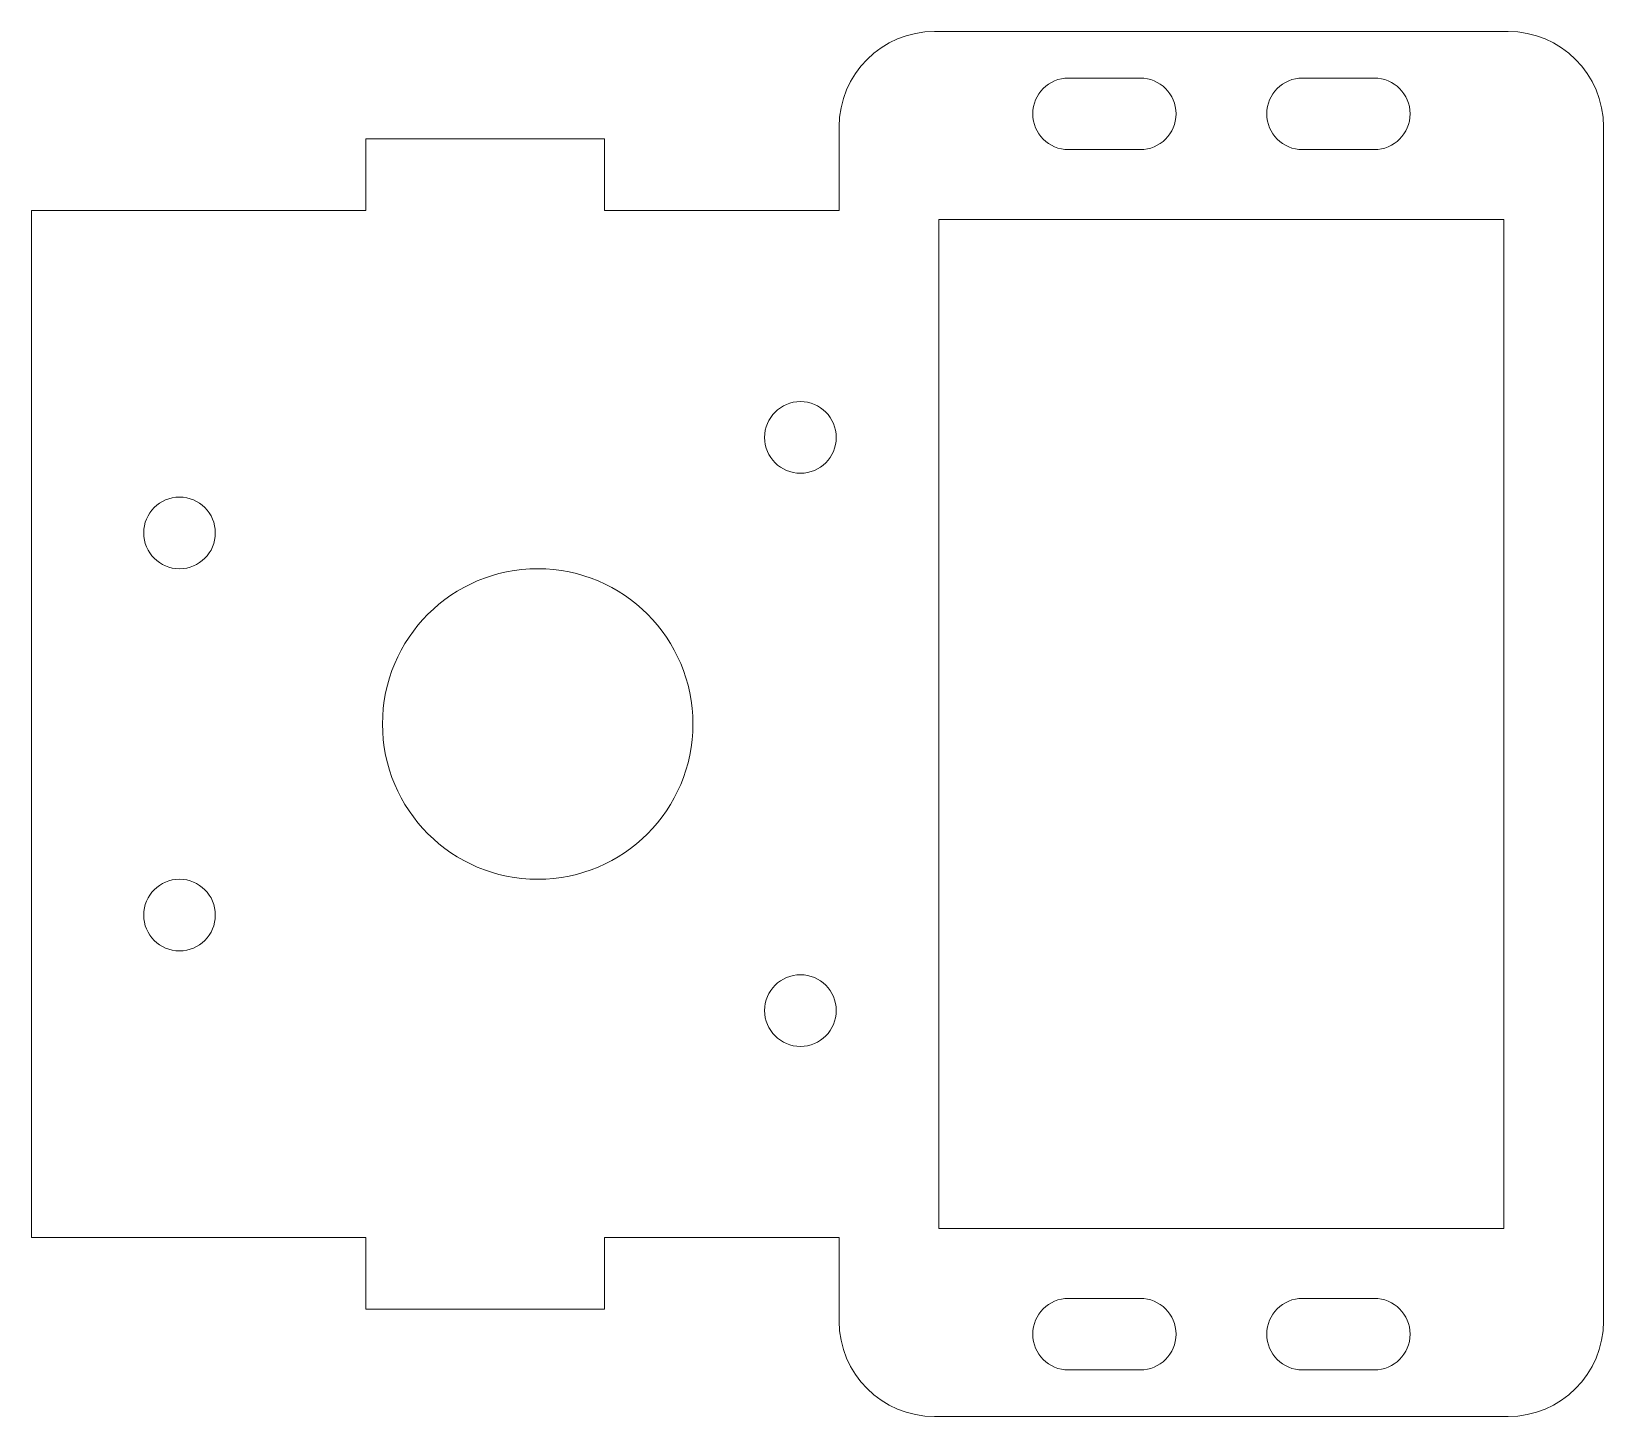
# Model space of a CAD drawing. Header units: millimetres. Extents: x -21.2 to 44.6, y -29 to 29.
import ezdxf

# ---------------------------------------------------------------- set-up
doc = ezdxf.new("R2010")
doc.units = ezdxf.units.MM

msp = doc.modelspace()

# ---------------------------------------------------------------- linework, layer by layer
at = {"color": 7, "linetype": 'Continuous', "lineweight": 15}
for p, q in [((40.63, 29), (16.62, 29)), ((25.229, 27.05), (22.229, 27.05)), ((35.029, 27.05), (32.029, 27.05)), ((-7.2, 24.5), (-7.2, 21.5)), ((2.8, 24.5), (-7.2, 24.5)), ((2.8, 21.5), (2.8, 24.5)), ((12.62, 25), (12.62, 21.5)), ((44.63, -25), (44.63, 25)), ((22.229, 24.05), (25.229, 24.05)), ((32.029, 24.05), (35.029, 24.05)), ((-21.2, 21.5), (-21.2, -21.5)), ((-7.2, 21.5), (-21.2, 21.5)), ((12.62, 21.5), (2.8, 21.5)), ((40.45, 21.125), (16.8, 21.125)), ((16.8, 21.125), (16.8, -21.125)), ((40.45, -21.125), (40.45, 21.125)), ((-21.2, -21.5), (-7.2, -21.5)), ((-7.2, -21.5), (-7.2, -24.5)), ((2.8, -21.5), (12.62, -21.5)), ((2.8, -24.5), (2.8, -21.5)), ((12.62, -21.5), (12.62, -25)), ((16.8, -21.125), (40.45, -21.125)), ((25.229, -24.05), (22.229, -24.05)), ((35.029, -24.05), (32.029, -24.05)), ((-7.2, -24.5), (2.8, -24.5)), ((22.229, -27.05), (25.229, -27.05)), ((32.029, -27.05), (35.029, -27.05)), ((16.62, -29), (40.63, -29))]:
    msp.add_line(p, q, dxfattribs=at)
for centre, radius in [((11, 12), 1.5), ((-15, 8), 1.5), ((0, 0), 6.5), ((-15, -8), 1.5), ((11, -12), 1.5)]:
    msp.add_circle(centre, radius, dxfattribs=at)
for centre, radius, start, end in [((16.62, 25), 4, 90, 180), ((40.63, 25), 4, 0, 90), ((22.229, 25.55), 1.5, 90, 270), ((25.229, 25.55), 1.5, 270, 90), ((32.029, 25.55), 1.5, 90, 270), ((35.029, 25.55), 1.5, 270, 90), ((22.229, -25.55), 1.5, 90, 270), ((25.229, -25.55), 1.5, 270, 90), ((32.029, -25.55), 1.5, 90, 270), ((35.029, -25.55), 1.5, 270, 90), ((16.62, -25), 4, 180, 270), ((40.63, -25), 4, 270, 0)]:
    msp.add_arc(centre, radius, start, end, dxfattribs=at)

doc.saveas('drawing.dxf')
